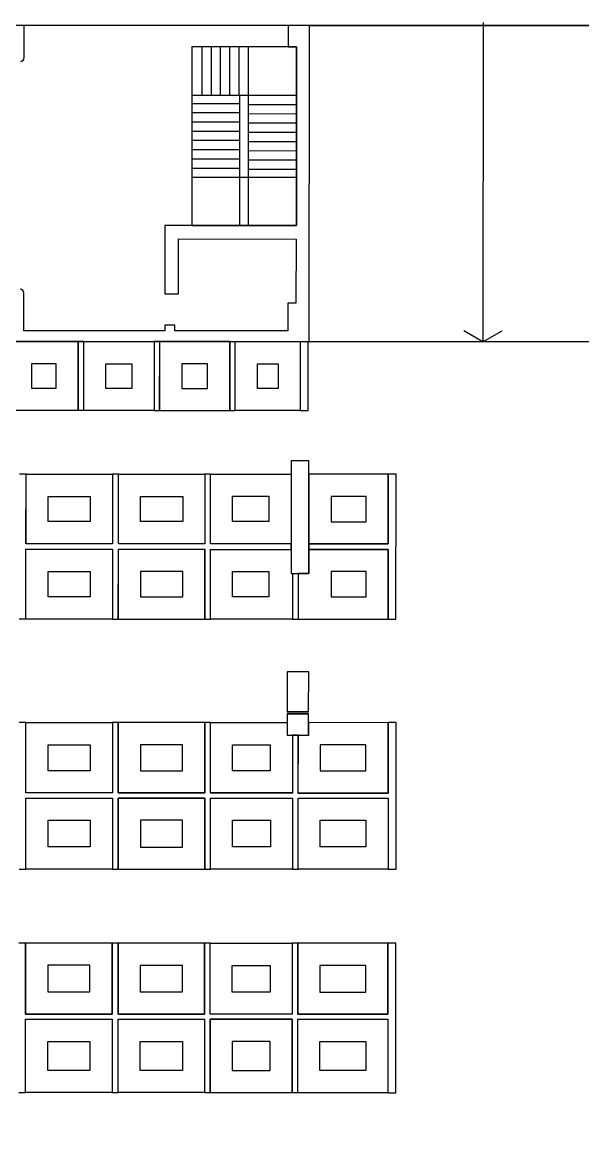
# Model space of a CAD drawing. Header units: millimetres. Extents: x 4722 to 16657, y -6012 to 3767.
# Drawn here: x 9943 to 11459, y 741 to 3767 of the extents above; entities that cross this region are included whole.
import ezdxf

# ---------------------------------------------------------------- set-up
doc = ezdxf.new("R2010")
doc.units = ezdxf.units.MM
for name, color, linetype in [('Entrance', 2, 'Continuous'), ('Floor', 3, 'Continuous'), ('Furniture', 2, 'Continuous'), ('Offices', 1, 'Continuous'), ('Stairs', 2, 'Continuous'), ('Walls', 6, 'Continuous')]:
    doc.layers.add(name, color=color, linetype=linetype)

msp = doc.modelspace()

# ---------------------------------------------------------------- linework, layer by layer
at = {"layer": 'Entrance'}
msp.add_lwpolyline([(10720, 3758.2), (11660.2, 3758.3), (11658.9, 2902.9), (10718.9, 2903.4)], close=True, dxfattribs=at)
for points in [[(11190.1, 3766.6), (11188.9, 2903.2)], [(11189.1, 2903.2), (11137.2, 2933.2)], [(11189.1, 2903.2), (11241.1, 2933.2)]]:
    msp.add_lwpolyline(points, dxfattribs=at)
at = {"layer": 'Floor'}
msp.add_lwpolyline([(15578.1, 3758.6), (5808.2, 3758.2), (5800.3, -1151.4), (9710.3, -1149.9), (9711.5, -147.9), (11654.1, -151), (11652.5, -1149.7), (14095.6, -1149.4), (14095.6, -1468.8), (14704.3, -1468.8), (14705.2, -1097.9), (15569.3, -1098.1)], close=True, dxfattribs=at)
at = {"layer": 'Furniture', "elevation": 0}
for points in [[(9907.9, 2717.9), (10094.6, 2717.9), (10094.6, 2903.7), (9908.1, 2903.8)], [(10109.5, 2903.6), (10299.6, 2903.6), (10299.6, 2717.3), (10109.5, 2717.3)], [(10314.6, 2717.3), (10504.3, 2717.3), (10504.3, 2903.8), (10314.6, 2903.8)], [(10519.3, 2903.8), (10695.2, 2903.8), (10695.2, 2717.3), (10519.3, 2717.3)], [(9967.9, 2777.9), (10034.6, 2777.9), (10034.6, 2843.5), (9967.9, 2843.5)], [(10169.5, 2843.6), (10239.6, 2843.6), (10239.6, 2777.3), (10169.5, 2777.3)], [(10374.6, 2777.3), (10444.3, 2777.3), (10444.3, 2843.8), (10374.6, 2843.8)], [(10579.3, 2843.8), (10635.2, 2843.8), (10635.2, 2777.3), (10579.3, 2777.3)], [(10187.1, 2357.3), (9953.2, 2357.3), (9953.2, 2545.3), (10187.1, 2545.3)], [(10203.2, 2545.3), (10437.1, 2545.3), (10437.1, 2357.1), (10203.2, 2357.1)], [(10452.1, 2545.7), (10670.4, 2545.7), (10670.4, 2357), (10452.1, 2357)], [(10933.2, 2545.3), (10718.6, 2545.3), (10718.6, 2356.9), (10933.2, 2356.9)], [(10127.1, 2417.3), (10013.2, 2417.3), (10013.2, 2485.3), (10127.1, 2485.3)], [(10263.2, 2485.3), (10377.1, 2485.3), (10377.1, 2417.1), (10263.2, 2417.1)], [(10512.1, 2485.7), (10610.4, 2485.7), (10610.4, 2417), (10512.1, 2417)], [(10873.2, 2485.3), (10778.6, 2485.3), (10778.6, 2416.9), (10873.2, 2416.9)], [(9953.1, 2342.5), (10186.9, 2342.5), (10186.9, 2153.7), (9953.1, 2153.7)], [(10437.1, 2342.1), (10202.9, 2342.1), (10202.9, 2153.7), (10437.1, 2153.7)], [(10452.1, 2342.1), (10670.4, 2342), (10670.4, 2276.9), (10674.3, 2276.9), (10674.3, 2153.5), (10452.1, 2153.5)], [(10689.3, 2153.5), (10933.1, 2153.5), (10933.1, 2341.8), (10718.6, 2341.9), (10718.6, 2276.9), (10689.3, 2276.9)], [(10013.1, 2282.5), (10126.9, 2282.5), (10126.9, 2213.7), (10013.1, 2213.7)], [(10377.1, 2282.1), (10262.9, 2282.1), (10262.9, 2213.7), (10377.1, 2213.7)], [(10512.1, 2282.1), (10610.4, 2282), (10610.3, 2213.5), (10512.1, 2213.5)], [(10873.1, 2213.5), (10873.1, 2281.8), (10778.6, 2281.9), (10778.6, 2213.5)], [(9953, 1873.9), (10186.8, 1873.9), (10186.8, 1683.5), (9953, 1683.5)], [(10202.8, 1683.5), (10436.8, 1683.5), (10436.8, 1873.7), (10202.8, 1873.7)], [(10452, 1873.7), (10659.7, 1873.6), (10659.7, 1839.4), (10674.1, 1839.4), (10674, 1683.4), (10452, 1683.4)], [(10688.4, 1683.4), (10932.8, 1683.4), (10932.8, 1873.5), (10717.7, 1873.8), (10717.6, 1839.3), (10689, 1839.4)], [(10013, 1813.9), (10126.8, 1813.9), (10126.8, 1743.5), (10013, 1743.5)], [(10262.8, 1743.5), (10376.8, 1743.5), (10376.8, 1813.7), (10262.8, 1813.7)], [(10512, 1813.7), (10599.8, 1813.6), (10614, 1813.6), (10614, 1779.4), (10614, 1743.4), (10512, 1743.4)], [(10748.7, 1743.4), (10872.8, 1743.4), (10872.8, 1813.6), (10777.6, 1813.7), (10748.9, 1813.7), (10748.8, 1779.3)], [(9952.8, 1669.7), (10186.8, 1669.7), (10186.8, 1477.7), (9952.8, 1477.7)], [(10202.8, 1477.4), (10436.8, 1477.4), (10436.8, 1669.8), (10202.8, 1669.8)], [(10451.8, 1669.8), (10674.1, 1669.8), (10674.1, 1477.5), (10451.8, 1477.5)], [(10689, 1669.8), (10932.8, 1669.8), (10932.8, 1477.6), (10689, 1477.6)], [(10012.8, 1609.7), (10126.8, 1609.7), (10126.8, 1537.7), (10012.8, 1537.7)], [(10262.8, 1537.4), (10376.8, 1537.4), (10376.8, 1609.8), (10262.8, 1609.8)], [(10511.8, 1609.8), (10614.1, 1609.8), (10614.1, 1537.5), (10511.8, 1537.5)], [(10749, 1609.8), (10872.8, 1609.8), (10872.8, 1537.6), (10749, 1537.6)], [(10186.2, 1277.6), (9952.1, 1277.6), (9952.1, 1085.6), (10186.2, 1085.6)], [(10202.1, 1085.5), (10436.2, 1085.5), (10436.2, 1277.5), (10202.1, 1277.5)], [(10451.2, 1277.5), (10673.3, 1277.5), (10673.3, 1085.4), (10451.2, 1085.4)], [(10688.4, 1085.4), (10932.2, 1085.4), (10932.2, 1277.3), (10688.4, 1277.3)], [(10126.2, 1217.6), (10012.1, 1217.6), (10012.1, 1145.6), (10126.2, 1145.6)], [(10262.1, 1145.5), (10376.2, 1145.5), (10376.2, 1217.5), (10262.1, 1217.5)], [(10511.2, 1217.5), (10613.3, 1217.5), (10613.3, 1145.4), (10511.2, 1145.4)], [(10748.4, 1145.4), (10872.2, 1145.4), (10872.2, 1217.3), (10748.4, 1217.3)], [(9952.1, 1071.7), (10186.2, 1071.7), (10186.2, 873.6), (9952.1, 873.6)], [(10202.1, 1071.7), (10436.2, 1071.7), (10436.2, 873.5), (10202.1, 873.5)], [(10673.3, 1071.8), (10451.2, 1071.8), (10451.2, 873.5), (10673.3, 873.5)], [(10688.3, 1071.8), (10932.2, 1071.8), (10932.2, 873.3), (10688.3, 873.3)], [(10012.1, 1011.7), (10126.2, 1011.7), (10126.2, 933.6), (10012.1, 933.6)], [(10262.1, 1011.7), (10376.2, 1011.7), (10376.2, 933.5), (10262.1, 933.5)], [(10613.3, 1011.8), (10511.2, 1011.8), (10511.2, 933.5), (10613.3, 933.5)], [(10748.3, 1011.8), (10872.2, 1011.8), (10872.2, 933.3), (10748.3, 933.3)]]:
    msp.add_lwpolyline(points, close=True, dxfattribs=at)
at = {"layer": 'Offices', "elevation": 0}
for points in [[(9907.9, 2717.9), (10094.6, 2717.9), (10094.6, 2903.7), (9908.1, 2903.8)], [(10109.5, 2903.6), (10299.6, 2903.6), (10299.6, 2717.3), (10109.5, 2717.3)], [(10314.6, 2717.3), (10504.3, 2717.3), (10504.3, 2903.8), (10314.6, 2903.8)], [(10519.3, 2903.8), (10695.2, 2903.8), (10695.2, 2717.3), (10519.3, 2717.3)], [(10187.1, 2357.3), (9953.2, 2357.3), (9953.2, 2545.3), (10187.1, 2545.3)], [(10203.2, 2545.3), (10437.1, 2545.3), (10437.1, 2357.1), (10203.2, 2357.1)], [(10452.1, 2545.7), (10670.4, 2545.7), (10670.4, 2357), (10452.1, 2357)], [(10933.2, 2545.3), (10718.6, 2545.3), (10718.6, 2356.9), (10933.2, 2356.9)], [(9953.1, 2342.5), (10186.9, 2342.5), (10186.9, 2153.7), (9953.1, 2153.7)], [(10437.1, 2342.1), (10202.9, 2342.1), (10202.9, 2153.7), (10437.1, 2153.7)], [(10452.1, 2342.1), (10670.4, 2342), (10670.4, 2276.9), (10674.3, 2276.9), (10674.3, 2153.5), (10452.1, 2153.5)], [(10689.3, 2153.5), (10933.1, 2153.5), (10933.1, 2341.8), (10718.6, 2341.9), (10718.6, 2276.9), (10689.3, 2276.9)], [(9953, 1873.9), (10186.8, 1873.9), (10186.8, 1683.5), (9953, 1683.5)], [(10202.8, 1683.5), (10436.8, 1683.5), (10436.8, 1873.7), (10202.8, 1873.7)], [(10452, 1873.7), (10659.7, 1873.6), (10659.7, 1839.4), (10674.1, 1839.4), (10674, 1683.4), (10452, 1683.4)], [(10688.4, 1683.4), (10932.8, 1683.4), (10932.8, 1873.5), (10717.7, 1873.8), (10717.6, 1839.3), (10689, 1839.4)], [(9952.8, 1669.7), (10186.8, 1669.7), (10186.8, 1477.7), (9952.8, 1477.7)], [(10202.8, 1477.4), (10436.8, 1477.4), (10436.8, 1669.8), (10202.8, 1669.8)], [(10451.8, 1669.8), (10674.1, 1669.8), (10674.1, 1477.5), (10451.8, 1477.5)], [(10689, 1669.8), (10932.8, 1669.8), (10932.8, 1477.6), (10689, 1477.6)], [(10186.2, 1277.6), (9952.1, 1277.6), (9952.1, 1085.6), (10186.2, 1085.6)], [(10202.1, 1085.5), (10436.2, 1085.5), (10436.2, 1277.5), (10202.1, 1277.5)], [(10451.2, 1277.5), (10673.3, 1277.5), (10673.3, 1085.4), (10451.2, 1085.4)], [(10688.4, 1085.4), (10932.2, 1085.4), (10932.2, 1277.3), (10688.4, 1277.3)], [(9952.1, 1071.7), (10186.2, 1071.7), (10186.2, 873.6), (9952.1, 873.6)], [(10202.1, 1071.7), (10436.2, 1071.7), (10436.2, 873.5), (10202.1, 873.5)], [(10673.3, 1071.8), (10451.2, 1071.8), (10451.2, 873.5), (10673.3, 873.5)], [(10688.3, 1071.8), (10932.2, 1071.8), (10932.2, 873.3), (10688.3, 873.3)]]:
    msp.add_lwpolyline(points, close=True, dxfattribs=at)
at = {"layer": 'Stairs'}
msp.add_lwpolyline([(10685.2, 3700.1), (10401.9, 3700.1), (10401.9, 3217.8), (10685.2, 3217.8)], close=True, dxfattribs=at)
for points in [[(10429.7, 3570), (10429.7, 3700.1)], [(10454.7, 3570), (10454.7, 3700.1)], [(10479.7, 3570), (10479.7, 3700.1)], [(10504.7, 3570), (10504.7, 3700.1)], [(10529.7, 3570), (10529.7, 3700.1)], [(10554.7, 3570), (10554.7, 3700.1)], [(10401.9, 3547.8), (10531.9, 3547.8)], [(10402, 3570.1), (10554.7, 3570)], [(10531.9, 3217.8), (10531.9, 3570)], [(10554.6, 3545), (10685.3, 3544.8)], [(10554.7, 3217.8), (10554.7, 3570)], [(10554.7, 3570), (10685.3, 3569.8)], [(10401.9, 3522.8), (10531.9, 3522.8)], [(10554.6, 3520), (10685.2, 3519.8)], [(10401.9, 3497.8), (10531.9, 3497.8)], [(10554.6, 3495), (10685.2, 3494.8)], [(10401.9, 3472.8), (10531.9, 3472.8)], [(10554.5, 3470), (10685.2, 3469.8)], [(10401.9, 3447.8), (10531.9, 3447.8)], [(10401.9, 3422.8), (10531.9, 3422.8)], [(10554.5, 3445), (10685.2, 3444.8)], [(10554.5, 3420), (10685.1, 3419.8)], [(10401.9, 3397.8), (10531.9, 3397.8)], [(10554.5, 3395), (10685.1, 3394.8)], [(10401.9, 3372.8), (10531.9, 3372.8)], [(10554.4, 3370), (10685.1, 3369.8)], [(10401.9, 3347.8), (10531.9, 3347.8)], [(10531.9, 3347.8), (10685.2, 3347.8)]]:
    msp.add_lwpolyline(points, dxfattribs=at)
at = {"layer": 'Walls'}
for p, q in [((10674.3, 2276.9), (10674.3, 2153.5)), ((10689.3, 2276.9), (10689.3, 2153.5)), ((10674.3, 2153.5), (10689.3, 2153.5))]:
    msp.add_line(p, q, dxfattribs=at)
for points in [[(8673.8, 2904.7), (10716.2, 2903.3), (10716.2, 2903.4), (10718.9, 2903.4), (10720, 3758.2), (10662, 3758.2), (10661.9, 3700.2), (10685.2, 3700.2), (10684.7, 3217.4), (10328.6, 3217.8), (10328.4, 3032.8), (10366, 3032.8), (10366.1, 3181.2), (10683.6, 3180.9), (10683.4, 3007.3), (10661.1, 3007.3), (10661, 2932.4), (10355.3, 2932.8), (10355.3, 2947.8), (10328.3, 2947.8), (10328.3, 2932.8), (9947.3, 2933.2), (9947.4, 3035.2, 0.414214), (9937.4, 3045.2)], [(9938.1, 3661.3, 0.413888), (9948.1, 3671.3), (9948.2, 3758.3), (9658.2, 3758.3)]]:
    msp.add_lwpolyline(points, format="xyb", dxfattribs=at)
for points in [[(10109.6, 2903.7), (10094.6, 2903.7), (10094.3, 2718), (10109.3, 2718)], [(10314.9, 2903.6), (10299.9, 2903.6), (10299.6, 2717.4), (10314.6, 2717.3)], [(10519.3, 2903.4), (10504.3, 2903.4), (10504.1, 2717.4), (10519.1, 2717.3)], [(10716.2, 2903.3), (10695.2, 2903.3), (10695.2, 2717.4), (10716.2, 2717.4)], [(10718.6, 2581.4), (10670.4, 2581.4), (10670.4, 2276.9), (10718.6, 2276.9)], [(10954.2, 2545.4), (10933.2, 2545.4), (10933.1, 2356.9), (10718.6, 2357), (10718.6, 2342), (10933.1, 2341.9), (10932.9, 2153.4), (10953.9, 2153.4)], [(10717.8, 2011.4), (10659.8, 2011.4), (10659.7, 1902.5), (10717.7, 1902.4)], [(10717.7, 1897.4), (10659.7, 1897.4), (10659.6, 1839.4), (10717.6, 1839.4)]]:
    msp.add_lwpolyline(points, close=True, dxfattribs=at)
for points in [[(9934.9, 2153.8), (9952.9, 2153.8), (9953.1, 2342.5), (10187.1, 2342.4), (10186.9, 2153.7), (10202.9, 2153.7), (10203.1, 2342.3), (10437.1, 2342.2), (10436.9, 2153.6), (10451.9, 2153.6), (10452.1, 2342.2), (10670.4, 2342), (10670.4, 2357), (10452.1, 2357.2), (10452.2, 2545.7), (10437.2, 2545.7), (10437.1, 2357.2), (10203.1, 2357.3), (10203.2, 2545.3), (10187.2, 2545.4), (10187.1, 2357.4), (9953.1, 2357.5), (9953.2, 2545.3), (9935.2, 2545.3)], [(10717.7, 1902.4), (10659.7, 1902.5)], [(10659.7, 1897.4), (10717.7, 1897.4)], [(9934.8, 1477.8), (9952.8, 1477.9), (9952.8, 1669.7), (10186.8, 1669.8), (10186.8, 1477.7), (10202.8, 1477.7), (10202.8, 1669.8), (10436.8, 1669.8), (10436.8, 1477.6), (10451.8, 1477.6), (10451.8, 1669.8), (10674, 1669.9), (10674.1, 1477.5), (10689.1, 1477.5), (10689, 1669.9), (10932.8, 1669.9), (10932.8, 1477.6), (10954, 1477.7), (10954, 1873.6), (10932.8, 1873.6), (10932.8, 1683.4), (10689, 1683.5), (10689.1, 1839.4), (10674.1, 1839.4), (10674, 1683.5), (10451.8, 1683.5), (10451.8, 1873.8), (10436.8, 1873.8), (10436.8, 1683.5), (10202.8, 1683.6), (10202.8, 1873.9), (10186.8, 1873.9), (10186.8, 1683.6), (9952.8, 1683.6), (9952.8, 1874), (9934.8, 1874)], [(9934.2, 873.8), (9952.2, 873.8), (9952.1, 1071.7), (10186.1, 1071.8), (10186.2, 873.7), (10202.2, 873.7), (10202.1, 1071.8), (10436.1, 1071.8), (10436.2, 873.6), (10451.2, 873.6), (10451.1, 1071.8), (10673.3, 1071.9), (10673.5, 873.5), (10688.5, 873.5), (10688.3, 1071.9), (10932.1, 1071.9), (10932.2, 873.3), (10953.3, 873.3), (10953.3, 1277.4), (10932.2, 1277.4), (10932.1, 1085.4), (10688.3, 1085.5), (10688.5, 1277.5), (10673.5, 1277.5), (10673.3, 1085.5), (10451.1, 1085.5), (10451.2, 1277.6), (10436.2, 1277.6), (10436.1, 1085.5), (10202.1, 1085.6), (10202.2, 1277.7), (10186.2, 1277.7), (10186.1, 1085.6), (9952.1, 1085.6), (9952.2, 1277.8), (9934.2, 1277.8)]]:
    msp.add_lwpolyline(points, dxfattribs=at)

doc.saveas('drawing.dxf')
